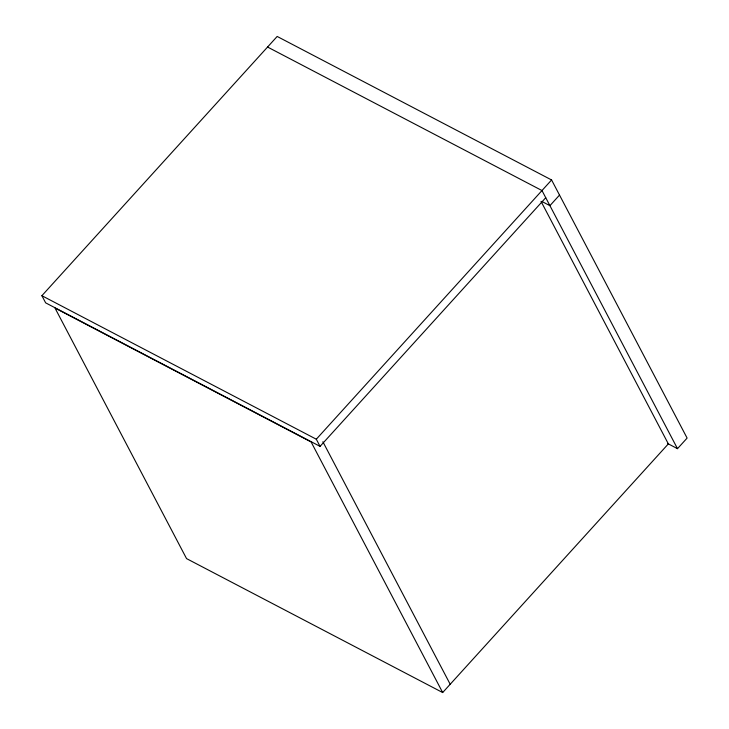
<?xml version="1.0" encoding="UTF-8"?>
<svg xmlns="http://www.w3.org/2000/svg" width="729" height="729" viewBox="0 0 729 729"><rect width="100%" height="100%" fill="white"/><g stroke="black" fill="none" stroke-linecap="round" stroke-linejoin="round"><path stroke-width="1.09" d="M545.739 197.714L320.058 446.367L45.645 302.854L41.89 295.701L277.175 36.45L551.589 179.963L687.11 438.083L677.496 448.672L667.846 443.624M320.058 446.367L316.304 439.213L551.589 179.963M559.526 195.071L549.912 205.669L541.847 201.441M442.676 692.55L311.128 441.984L55.003 308.039L186.551 558.605L442.676 692.55L668.347 443.888L541.027 201.377M267.57 47.039L541.984 190.551L677.496 448.672M41.89 295.701L316.304 439.213M322.874 441.747L450.194 684.258"/></g></svg>
